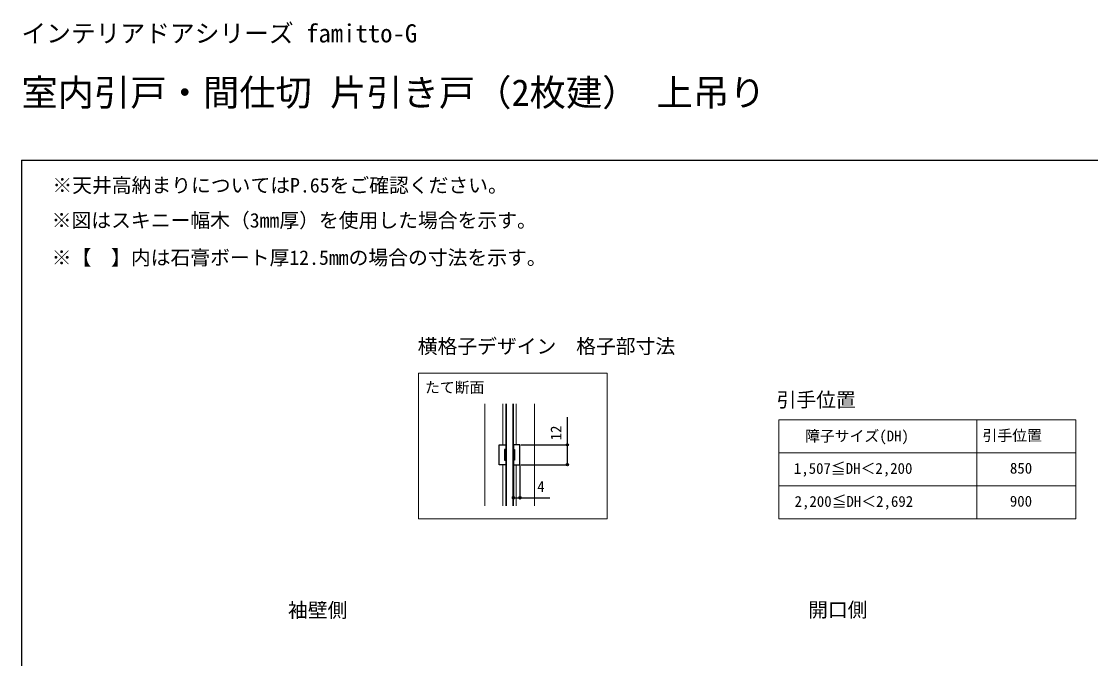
# Model space of a CAD drawing. Units: millimetres, scale not verified. Extents: x -525 to 525, y -808 to 806.
# Drawn here: x -525 to 123, y 419 to 806 of the extents above; entities that cross this region are included whole.
import ezdxf
from ezdxf.enums import TextEntityAlignment as Align

# ---------------------------------------------------------------- set-up
doc = ezdxf.new("R2010")
doc.units = ezdxf.units.MM
doc.header["$LTSCALE"] = 4
doc.layers.add('0-1_TABLE1', color=7, linetype='Continuous', lineweight=18)
doc.layers.add('0-4_YKK_12', color=5, linetype='Continuous', lineweight=18)
for name, color, linetype in [('0-2_USER1', 3, 'Continuous'), ('0-3_YKK_11', 7, 'Continuous'), ('0-5_YKK_13', 4, 'Continuous'), ('0-7_YKK_D', 6, 'Continuous'), ('0-8_YKK_ZWAK', 7, 'Continuous')]:
    doc.layers.add(name, color=color, linetype=linetype)
doc.styles.add('ＭＳ ゴシック', font='')
doc.styles.get('ＭＳ ゴシック').set_extended_font_data('MS Gothic')

msp = doc.modelspace()

# ---------------------------------------------------------------- linework, layer by layer
at = {"layer": '0-1_TABLE1'}
for p, q in [((-66.076, 564.054), (113.924, 564.054)), ((-66.076, 564.054), (-66.076, 504.054)), ((53.924, 564.054), (53.924, 504.054)), ((113.924, 564.054), (113.924, 504.054)), ((-66.076, 544.054), (113.924, 544.054)), ((-66.076, 524.054), (113.924, 524.054))]:
    msp.add_line(p, q, dxfattribs=at)
msp.add_lwpolyline([(-66.076, 504.054), (53.924, 504.054), (113.924, 504.054)], dxfattribs=at)
at = {"layer": '0-3_YKK_11'}
for points in [[(-235.462, 536.959), (-235.462, 548.959), (-231.462, 548.959), (-231.462, 546.259), (-232.162, 546.259), (-232.162, 539.659), (-231.462, 539.659), (-231.462, 536.959)], [(-222.862, 536.959), (-222.862, 548.959), (-226.862, 548.959), (-226.862, 546.259), (-226.162, 546.259), (-226.162, 539.659), (-226.862, 539.659), (-226.862, 536.959)]]:
    msp.add_lwpolyline(points, close=True, dxfattribs=at)
at = {"layer": '0-4_YKK_12', "color": 2}
for p, q in [((-244.162, 573.869), (-244.162, 512.049)), ((-233.162, 573.869), (-233.162, 548.959)), ((-231.462, 573.869), (-231.462, 512.049)), ((-226.862, 573.869), (-226.862, 512.049)), ((-225.162, 573.869), (-225.162, 548.959)), ((-214.162, 573.869), (-214.162, 512.049)), ((-233.162, 536.959), (-233.162, 512.049)), ((-225.162, 536.959), (-225.162, 512.049))]:
    msp.add_line(p, q, dxfattribs=at)
msp.add_lwpolyline([(-284.352, 592.365), (-169.992, 592.365), (-169.992, 504.054), (-284.352, 504.054)], close=True, dxfattribs=at)
at = {"layer": '0-5_YKK_13'}
for p, q in [((-231.162, 573.869), (-231.162, 512.049)), ((-227.162, 573.869), (-227.162, 512.049))]:
    msp.add_line(p, q, dxfattribs=at)
at = {"layer": '0-7_YKK_D'}
for p, q in [((-222.362, 548.959), (-193.162, 548.959)), ((-226.862, 536.259), (-226.862, 515.959)), ((-222.862, 536.459), (-222.862, 515.959)), ((-222.362, 536.959), (-193.162, 536.959))]:
    msp.add_line(p, q, dxfattribs=at)
for points in [[(-194.162, 536.959), (-194.162, 548.959), (-194.162, 565.754)], [(-226.862, 516.959), (-222.862, 516.959), (-204.747, 516.959)]]:
    msp.add_lwpolyline(points, dxfattribs=at)
for centre in [(-194.162, 548.959), (-194.162, 536.959), (-226.862, 516.959), (-222.862, 516.959)]:
    msp.add_circle(centre, 0.637, dxfattribs=at)
at = {"layer": '0-8_YKK_ZWAK'}
for q in [(-525, -808.4), (525, 721.6)]:
    msp.add_line((-525, 721.6), q, dxfattribs=at)

# ---------------------------------------------------------------- texts
at = {"layer": '0-1_TABLE1', "style": 'ＭＳ ゴシック'}
for s, p in [('障子サイズ(DH)', (-50.13, 549.068)), ('引手位置', (57.409, 549.4)), ('1,507≦DH＜2,200', (-56.906, 529.426)), ('850', (74.029, 529.554)), ('2,200≦DH＜2,692', (-56.446, 509.426)), ('900', (73.978, 509.554))]:
    msp.add_text(s, height=6.598, dxfattribs=at).set_placement(p, align=Align.BOTTOM_LEFT)
at = {"layer": '0-2_USER1', "style": 'ＭＳ ゴシック'}
for s, height, p in [('インテリアドアシリーズ famitto-G ', 11, (-525, 789.6)), ('室内引戸・間仕切 片引き戸（2枚建） 上吊り', 16.13, (-525, 749.6)), ('※天井高納まりについてはP.65をご確認ください。', 8.798, (-506.201, 699.276)), ('※図はスキニー幅木（3mm厚）を使用した場合を示す。', 8.798, (-506.636, 678.033)), ('※【\u3000】内は石膏ボート厚12.5mmの場合の寸法を示す。', 8.798, (-506.636, 655.442)), ('横格子デザイン\u3000格子部寸法', 8.798, (-284.829, 601.697)), ('たて断面', 6.598, (-280.43, 578.51)), ('引手位置', 8.798, (-67.388, 569.294)), ('袖壁側', 8.798, (-363.431, 441.794)), ('開口側', 8.798, (-48.272, 441.998))]:
    msp.add_text(s, height=height, dxfattribs=at).set_placement(p, align=Align.BOTTOM_LEFT)
at = {"layer": '0-7_YKK_D', "style": 'ＭＳ ゴシック'}
msp.add_text('12', height=6.598, rotation=90, dxfattribs=at).set_placement((-195.762, 551.728), align=Align.BOTTOM_LEFT)
msp.add_text('4', height=6.598, dxfattribs=at).set_placement((-212.384, 518.459), align=Align.BOTTOM_LEFT)

doc.saveas('drawing.dxf')
